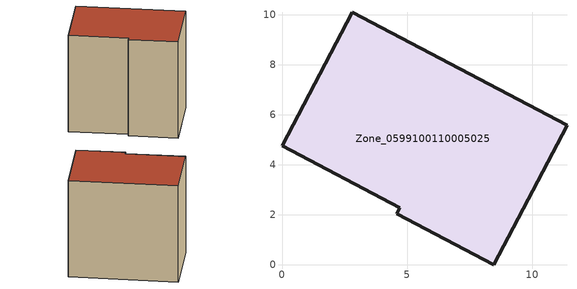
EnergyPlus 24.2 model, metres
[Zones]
Zone_0599100110005025
 floor ground (C_G): 4.59,2.04 4.71,2.28 0,4.76 2.81,10.1 11.39,5.58 8.46,0 z0
 wall outside (C_F): 4.71,2.28 4.59,2.04 8.46,0 11.39,5.58 2.81,10.1 0,4.76 4.71,2.28 z0:9.33
 roof outside (C_R): 2.81,10.1 0,4.76 4.71,2.28 4.59,2.04 8.46,0 11.39,5.58 z9.33
[BUILDING]
Pand.0599100110005025: North Axis=0; Terrain=City; Loads Convergence Tolerance Value=0.04; Temperature Convergence Tolerance Value=0.4; Solar Distribution=FullExterior; Maximum Number of Warmup Days=25; Minimum Number of Warmup Days=1
[Site:Location]
Rotterdam.The.Hague.AP_ZH_NLD Design_Conditions: Latitude=51.96; Longitude=4.45; Time Zone=1; Elevation=-4.5
[SITE:GROUNDTEMPERATURE:BUILDINGSURFACE]
18, 18, 18, 18, 18, 18, 18, 18, 18, 18, 18, 18
[MATERIAL] Thermal Absorptance=0.9; Solar Absorptance=0.7; Visible Absorptance=0.7
Name | Roughness | Thickness | Conductivity | Density | Specific Heat
G.TI.2015-2018 | MediumSmooth | 0.15 | 0.0428571 | 540 | 1210
F.TI.2015-2018 | Rough | 0.3 | 0.0666667 | 1920 | 840
R.TI.2015-2018 | MediumRough | 0.2 | 0.0333333 | 1500 | 1000
[CONSTRUCTION]
C_G: G.TI.2015-2018
C_F: F.TI.2015-2018
C_R: R.TI.2015-2018
[ZONE]
Zone_0599100110005025: Type=1; Multiplier=1; Ceiling Height=Autocalculate; Volume=Autocalculate; Floor Area=autocalculate; Part of Total Floor Area=Yes
[ZONEINFILTRATION:DESIGNFLOWRATE]
Infil_Zone_0599100110005025: Zone or ZoneList or Space or SpaceList=Zone_0599100110005025; Schedule=AlwaysOn; Design Flow Rate Calculation Method=Flow/Area; Flow Rate per Floor Area=0.0015; Constant Term Coefficient=1; Temperature Term Coefficient=0; Velocity Term Coefficient=0; Velocity Squared Term Coefficient=0
[HVACTEMPLATE:ZONE:IDEALLOADSAIRSYSTEM]
Zone_0599100110005025: Maximum Heating Supply Air Temperature=50; Minimum Cooling Supply Air Temperature=13; Maximum Heating Supply Air Humidity Ratio=0.0156; Minimum Cooling Supply Air Humidity Ratio=0.0077; Heating Limit=NoLimit; Cooling Limit=NoLimit; Dehumidification Control Type=ConstantSensibleHeatRatio; Cooling Sensible Heat Ratio=0.7; Dehumidification Setpoint=60; Humidification Control Type=None; Humidification Setpoint=30; Outdoor Air Method=None; Outdoor Air Flow Rate per Person=0.00944; Outdoor Air Flow Rate per Zone Floor Area=0; Outdoor Air Flow Rate per Zone=0; Demand Controlled Ventilation Type=None; Outdoor Air Economizer Type=NoEconomizer; Heat Recovery Type=None; Sensible Heat Recovery Effectiveness=0.7; Latent Heat Recovery Effectiveness=0.65
[ZONECONTROL:THERMOSTAT]
ThermostatControl_Zone_0599100110005025: Zone or ZoneList=Zone_0599100110005025; Control Type Schedule=DualSetpointControlType; Control 1=Thermostat_Zone_0599100110005025; Temperature Difference Between Cutout And Setpoint=0
[THERMOSTATSETPOINT:DUALSETPOINT]
Thermostat_Zone_0599100110005025: Heating Setpoint Temperature Schedule=HeatingSetpoint_Zone_0599100110005025; Cooling Setpoint Temperature Schedule=CoolingSetpoint_Zone_0599100110005025
[SCHEDULE:COMPACT]
HeatingSetpoint_Zone_0599100110005025: Through: 12/31, For: AllDays, Until: 24:00, 21
CoolingSetpoint_Zone_0599100110005025: Through: 12/31, For: AllDays, Until: 24:00, 24
DualSetpointControlType: Through: 12/31, For: AllDays, Until: 24:00, 4
AlwaysOn: Through: 12/31, For: AllDays, Until: 24:00, 1
